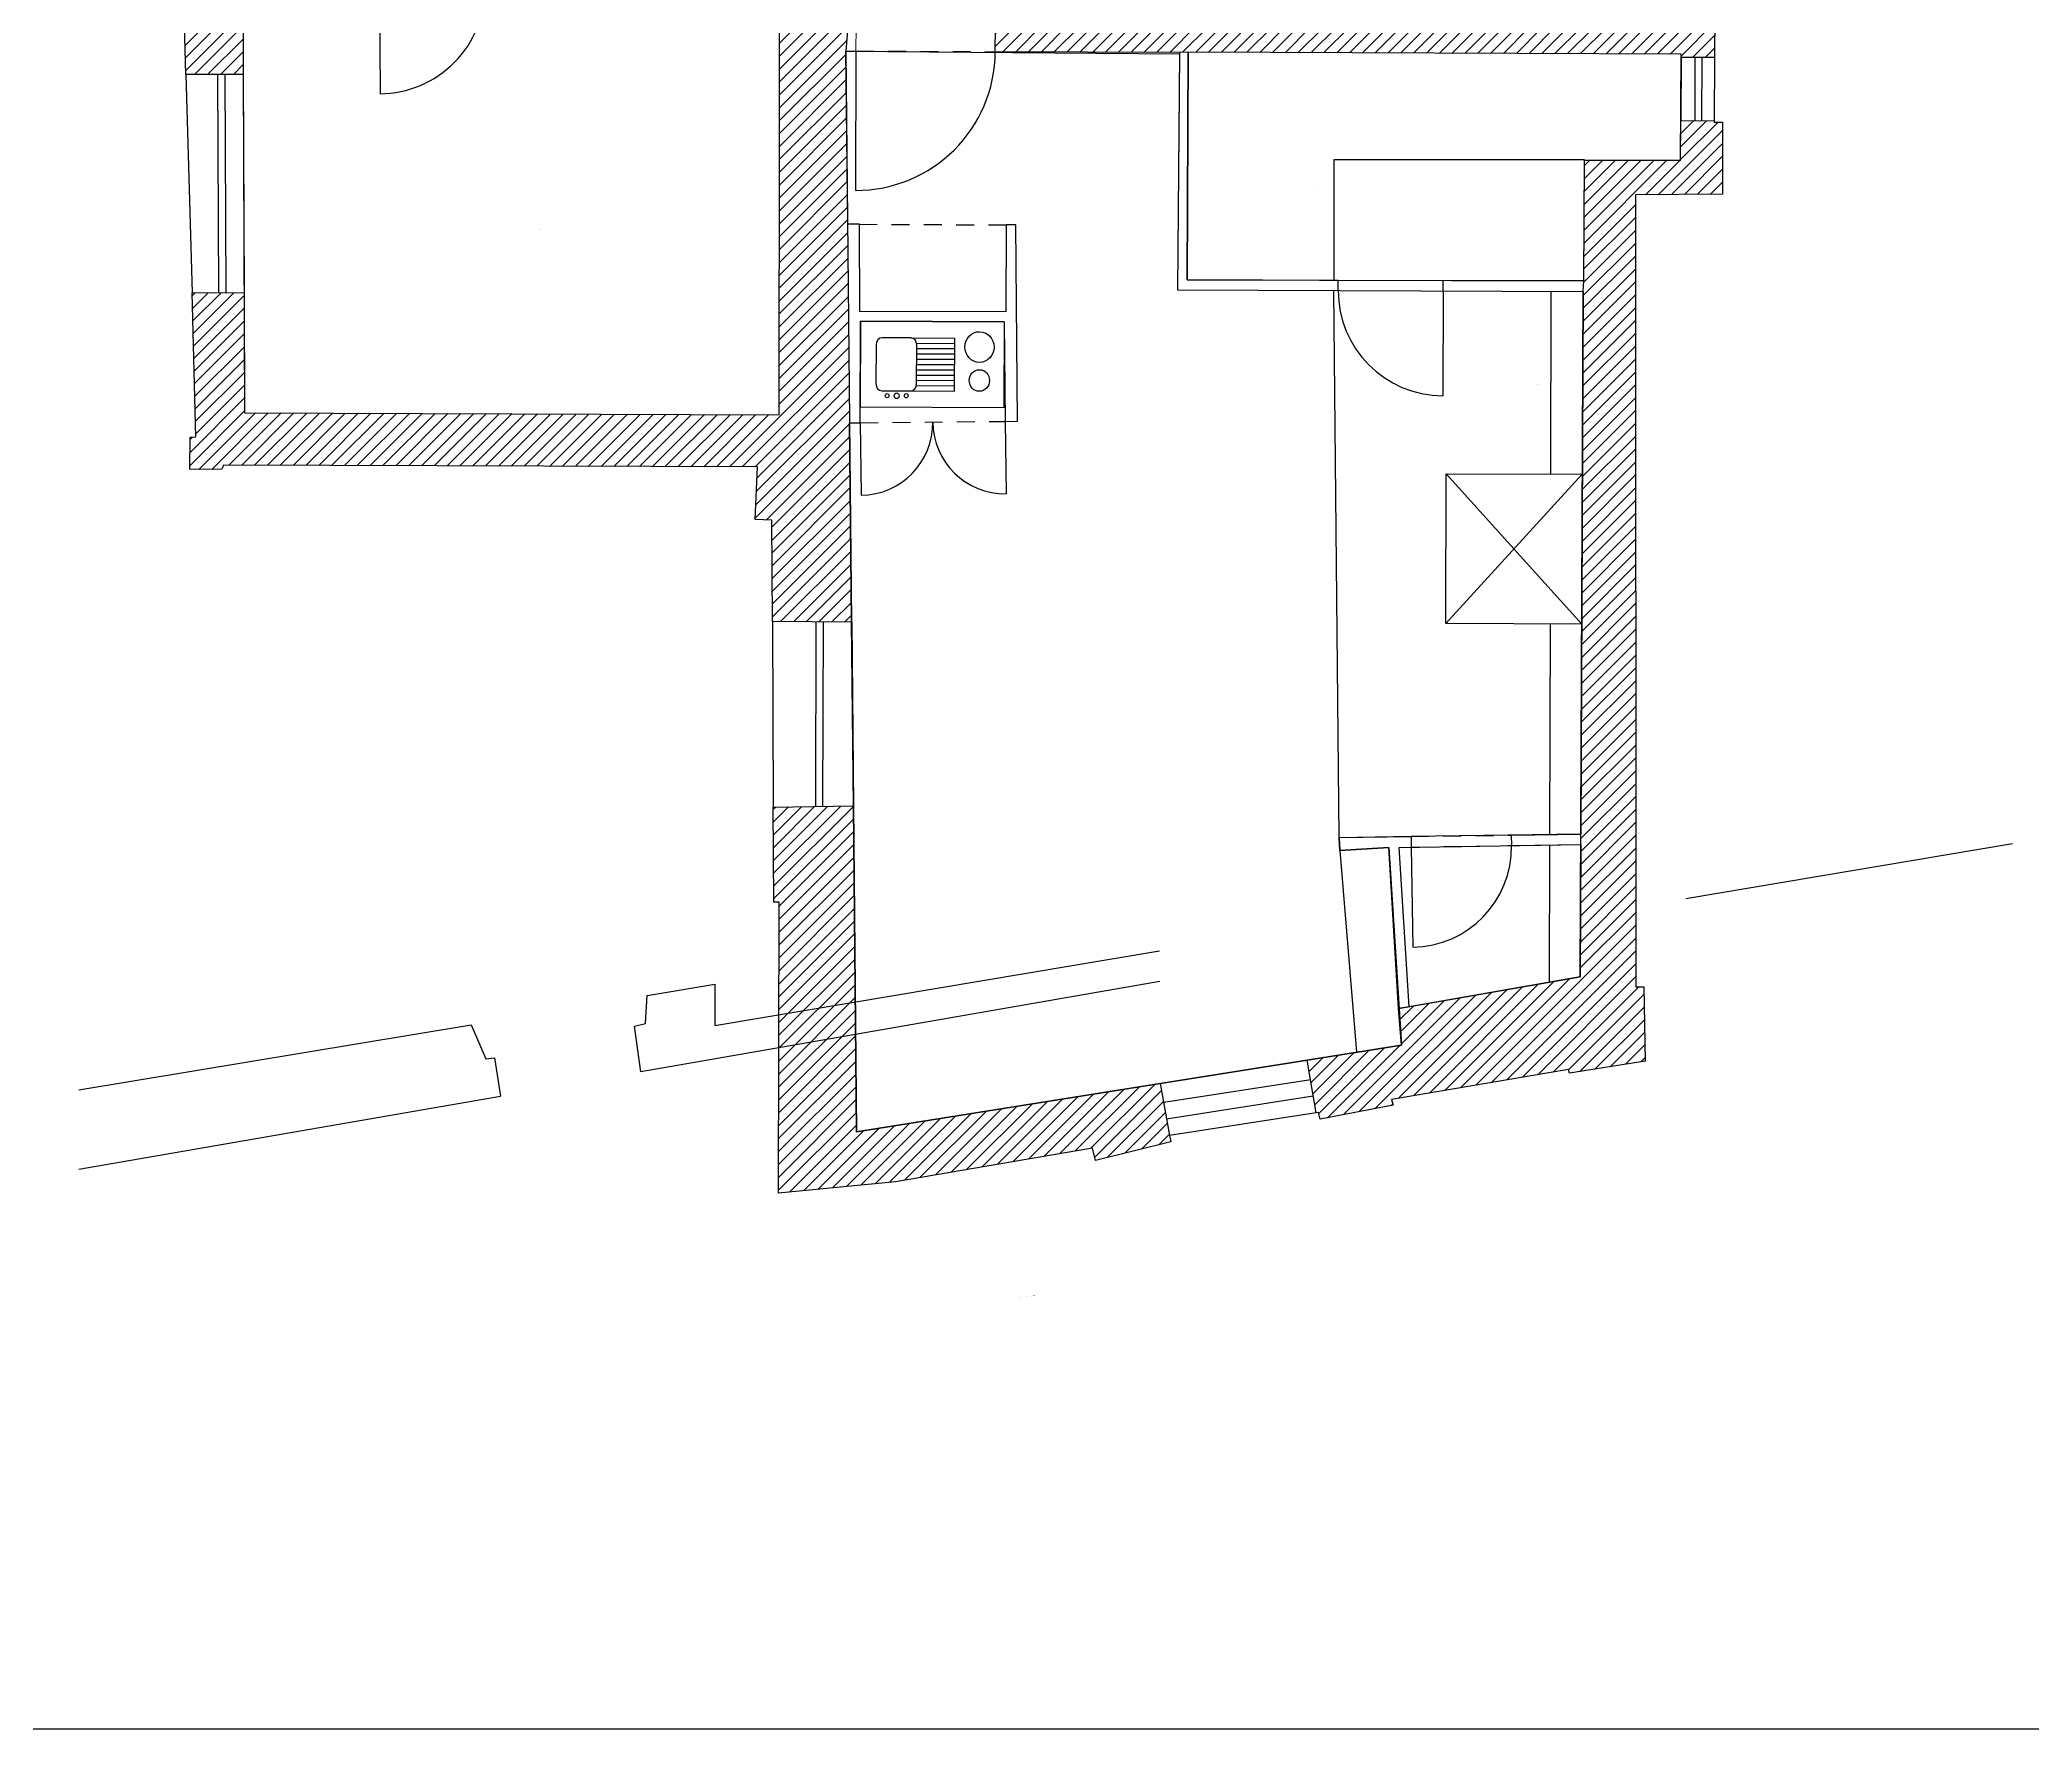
# Model space of a CAD drawing. Header units: metres. Extents: x -228 to 369, y -174 to 385.
# Drawn here: x 13.38 to 27.28, y 0 to 11.78 of the extents above; entities that cross this region are included whole.
import ezdxf
from ezdxf.enums import TextEntityAlignment as Align

# ---------------------------------------------------------------- set-up
doc = ezdxf.new("R2010")
doc.units = ezdxf.units.M
doc.linetypes.add('CACHE', pattern=[9.524999999999999, 6.349999999999999, -3.174999999999999])
doc.linetypes.add('CACHE2', pattern=[0.1875, 0.125, -0.0625])
for name, color, linetype in [('010_mur', 2, 'Continuous'), ('020_cloi', 5, 'Continuous'), ('030_menuiserie', 1, 'Continuous'), ('070_trait-fin', 4, 'Continuous'), ('077_textes-1', 243, 'Continuous'), ('080_plomb-cvc', 225, 'Continuous')]:
    doc.layers.add(name, color=color, linetype=linetype)
doc.layers.add('020_cloisons', color=5, linetype='Continuous', lineweight=5)
doc.layers.add('090_repères-axes', color=230, linetype='Continuous', plot=False)
doc.layers.add('091_surfaces', color=60, linetype='Continuous', plot=False)
doc.styles.add('ARIAL', font='arial.ttf')
doc.styles.add('clem', font='swissc.ttf')
doc.styles.add('GEO_PIE_DES', font='arial.ttf')

# ---------------------------------------------------------------- blocks, each defined once
blk = doc.blocks.new('R+1 Existant')
at = {"layer": '010_mur'}
h = blk.add_hatch(dxfattribs=at)
h.set_pattern_fill('ANSI31', color=4, scale=0.02)
h.set_pattern_definition([(45, (-37.410056702258586, -13.210962721703547), (-0.0449012806, 0.0449012806), [])])
h.paths.add_polyline_path([(-17.28631225777037, 4.0278565000768864), (-17.282853479815998, 4.128279074980965), (-17.27717608338044, 5.551257401747426), (-17.70455903233418, 5.552963934935979), (-17.69576835363147, 4.812707693754055), (-17.642410968028088, 4.813937359137634), (-17.6404976626908, 4.570802296847541), (-17.668624307553358, 4.568750902070022), (-17.66882697908357, 4.349012606968609), (-17.63964852955334, 4.347505398751091), (-17.6447258035756, 4.029287638598616)])
h.paths.add_polyline_path([(-17.05957412333973, 1.8771274251150323), (-17.29159721039719, 1.875311684591288), (-17.28905162326188, 1.2805417610576844), (-17.68780779870009, 1.2788351032997887), (-17.70714248684529, 1.9790322919921892), (-17.683327140288487, 1.9900867948375534), (-17.681770318876257, 2.007921139913378), (-17.651958623097048, 2.032331365320133), (-17.6267048845669, 2.0314876739429018), (-17.63212304246099, 2.2903299615238213), (-17.66173022365761, 2.291040949538583), (-17.66259093492092, 2.5166002555191516), (-17.6302469513872, 2.518252150009794), (-17.63305131444122, 2.814775279305176), (-17.291143156969987, 2.8180088701953347), (-17.29121598585542, 2.799769645827182), (-17.052459340070378, 2.798816295338329)])
h.paths.add_polyline_path([(-17.61804934940392, -1.2474363171556617), (-17.64577849843881, -0.24323743619926996), (-17.28253657386176, -0.24168277785400316), (-17.278949805787228, -1.0797220553111402), (-13.55084236026767, -1.0946083200108843), (-13.5466908650543, 2.9794908102945192), (-13.55150182396322, 3.049825481944717), (-13.549790704806181, 4.93343077992613), (-13.05824894359812, 4.931468063343637), (-13.07149049333897, 1.6152618087122392), (-13.085077358123849, 1.4431773799640357), (-13.045997896383959, -2.5410611844294184), (-13.59832634867958, -2.535954220874264), (-13.6015783745654, -1.827889913133695), (-13.717906037115421, -1.8242684776635725), (-13.702145578346212, -1.4571971529642178), (-17.426757306942118, -1.4448052998274217), (-17.437137987848438, -1.474107712203404), (-17.66001204186021, -1.4746853880511481), (-17.65764940308301, -1.2502126560307807)])
h.paths.add_polyline_path([(-10.893363628236294, -5.757968302533554), (-10.829610028206263, -6.120839350369206), (-10.820030641008234, -6.164803270734993), (-11.345958657534176, -6.295703517895889), (-11.365444964872404, -6.207985536894411), (-12.74038062141157, -6.443215566566215), (-13.555917249561348, -6.522433814381657), (-13.55020196048335, -4.49289993832208), (-13.58933912837496, -4.492743664416777), (-13.59238082385662, -3.830474605765048), (-13.03344231715753, -3.8211305795804953), (-13.01114592332484, -6.094297818841879)])
h.paths.add_polyline_path([(-9.230897761624838, -5.23606986646293), (-7.964160262261538, -5.014469897450182), (-7.945069575965718, -0.23340930804581217), (-7.938551705405951, -0.15919241008174212), (-7.935186705963098, 0.6835360554396179), (-7.26437591957143, 0.680857521147118), (-7.26326825835884, 0.958259503289737), (-7.029752097120291, 0.957327078118106), (-7.0297886571274635, 0.9484639120996867), (-6.972101787750253, 0.947220724378421), (-6.9724095726377335, 0.44597880486500796), (-7.5801400465386894, 0.44105761826911394), (-7.575870283202349, -5.083503872569272), (-7.521769437039074, -5.0837198961971435), (-7.511198155326747, -5.6021617883257555), (-8.039699792075153, -5.685885436515818), (-8.046164502621286, -5.659562593708689), (-9.280028803467975, -5.869339873120335), (-9.270059892454265, -5.909929822356354), (-9.778977584311397, -6.006231421913398), (-9.790303036290751, -5.959217467679119), (-9.8068282447604, -5.9617872909609275), (-9.86801091838759, -5.595129855703124), (-9.210619709623824, -5.490728157987759)])
h.paths.add_polyline_path([(-12.043302765551381, 1.6125394920152032), (-7.260497501372992, 1.5998761321618797), (-7.260620286626182, 1.6935307554685277), (-7.026714037903039, 1.693837415549206), (-7.027936660736559, 1.397439520953049), (-7.261510896220097, 1.3983721795122261), (-7.261414682757204, 1.4224678190564743), (-10.698802952309743, 1.436193246840558), (-10.759548899368857, 1.433891589413688), (-12.04399562404382, 1.4390203606366407)])
h.paths.add_polyline_path([(-7.022889106824586, 2.621107451379357), (-7.024804522529886, 2.1567572308778473), (-7.261227189455566, 2.15644727175968), (-7.2618376717858695, 2.622093099970662)])
h.paths.add_polyline_path([(-7.263390909133486, 3.947511606450862), (-12.051565095104998, 3.9579832735002847), (-12.050967380682303, 4.107674630263499), (-7.263390909133486, 4.111333636758646), (-7.263390909133486, 4.365127333908312), (-7.015693794014187, 4.365452076335785), (-7.018002261555376, 3.805815121909109), (-7.263390909133486, 3.806827334890549)])
h.paths.add_polyline_path([(-9.643212747523613, 12.498732547962282), (-9.765646328713592, 12.498849590627213), (-9.7731454227036, 12.110115172550282), (-7.9785595563106835, 12.088951962718562), (-7.93018076448916, 12.043812177979413), (-7.893882744118127, 10.932679209369963), (-7.901154705533008, 9.229060792621452), (-7.910720042784924, 9.156948811401232), (-7.925115054281269, 5.551870493690803), (-7.010815448928588, 5.548099065137938), (-7.010752239893954, 5.563422699108051), (-6.955629511415863, 5.5605758335063005), (-6.952782119174627, 6.073450435107805), (-7.584127700582867, 6.07864264337797), (-7.547094440292167, 11.989220695322143), (-7.505382920420997, 11.989054141874652), (-7.503020374584484, 12.496570064331753), (-7.69344260129521, 12.500641207154981), (-7.694009453679792, 12.576321055828592), (-7.831363498128303, 12.575130400572812), (-7.835963350128987, 12.511648707437123), (-8.031595619573455, 12.507404099041304), (-8.032625872598038, 12.489204143323294), (-8.145605431948534, 12.490613060111352), (-8.14569724758043, 12.467618891516464), (-8.84038248670866, 12.464849633132543), (-8.843461948097865, 12.485968030805523), (-8.95313553702228, 12.488516867854633), (-8.954244894702532, 12.474802255795222), (-9.642349643714516, 12.482975319251853)])
blk.add_line((-9.157725624406558, -5.223269311219047), (-9.23089776162782, -5.236069866425533))
for points in [[(-17.61804934940392, -1.2474363171556617), (-17.64577849843881, -0.24323743619926996), (-17.28253657386176, -0.24168277785400316), (-17.278949805787228, -1.0797220553111402), (-13.55084236026767, -1.0946083200108843), (-13.5466908650543, 2.9794908102945192), (-13.55150182396322, 3.049825481944717), (-13.549790704806181, 4.93343077992613), (-13.05824894359812, 4.931468063343637), (-13.07149049333897, 1.6152618087122392), (-13.085077358123849, 1.4431773799640357), (-13.045997896383959, -2.5410611844294184), (-13.59832634867958, -2.535954220874264), (-13.6015783745654, -1.827889913133695), (-13.717906037115421, -1.8242684776635725), (-13.702145578346212, -1.4571971529642178), (-17.426757306942118, -1.4448052998274217), (-17.437137987848438, -1.474107712203404), (-17.66001204186021, -1.4746853880511481), (-17.65764940308301, -1.2502126560307807), (-17.61804934940392, -1.2474363171556617)], [(-17.05957412333973, 1.8771274251150323), (-17.29159721039719, 1.875311684591288), (-17.28905162326188, 1.2805417610576844), (-17.68780779870009, 1.2788351032997887), (-17.70714248684529, 1.9790322919921892), (-17.683327140288487, 1.9900867948375534), (-17.681770318876257, 2.007921139913378), (-17.651958623097048, 2.032331365320133), (-17.6267048845669, 2.0314876739429018), (-17.63212304246099, 2.2903299615238213), (-17.66173022365761, 2.291040949538583), (-17.66259093492092, 2.5166002555191516), (-17.6302469513872, 2.518252150009794), (-17.63305131444122, 2.814775279305176), (-17.291143156969987, 2.8180088701953347), (-17.29121598585542, 2.799769645827182), (-17.052459340070378, 2.798816295338329), (-17.05957412333973, 1.8771274251150323)], [(-12.043302765551381, 1.6125394920152032), (-7.260497501372992, 1.5998761321618797), (-7.260620286626182, 1.6935307554685277), (-7.026714037903039, 1.693837415549206), (-7.027936660736559, 1.397439520953049), (-7.261510896220097, 1.3983721795122261), (-7.261414682757204, 1.4224678190564743), (-10.698802952309743, 1.436193246840558), (-10.759548899368857, 1.433891589413688), (-12.04399562404382, 1.4390203606366407), (-12.043302765712397, 1.6125394921834233)], [(-9.230897761624838, -5.23606986646293), (-7.964160262261538, -5.014469897450182), (-7.945069575965718, -0.23340930804581217), (-7.938551705405951, -0.15919241008174212), (-7.935186705963098, 0.6835360554396179), (-7.26437591957143, 0.680857521147118), (-7.26326825835884, 0.958259503289737), (-7.029752097120291, 0.957327078118106), (-7.0297886571274635, 0.9484639120996867), (-6.972101787750253, 0.947220724378421), (-6.9724095726377335, 0.44597880486500796), (-7.5801400465386894, 0.44105761826911394), (-7.575870283202349, -5.083503872569272), (-7.521769437039074, -5.0837198961971435), (-7.511198155326747, -5.6021617883257555), (-8.039699792075153, -5.685885436515818), (-8.046164502621286, -5.659562593708689), (-9.280028803467975, -5.869339873120335), (-9.270059892454265, -5.909929822356354), (-9.778977584311397, -6.006231421913398), (-9.790303036290751, -5.959217467679119), (-9.8068282447604, -5.9617872909609275), (-9.86801091838759, -5.595129855703124), (-9.210619709623824, -5.490728157987759), (-9.230897761624838, -5.23606986646293)]]:
    blk.add_lwpolyline(points, dxfattribs=at)
blk.add_lwpolyline([(-10.893363628236294, -5.757968302533554), (-10.829610028206263, -6.120839350369206), (-10.820030641008234, -6.164803270734993), (-11.345958657534176, -6.295703517895889), (-11.365444964872404, -6.207985536894411), (-12.74038062141157, -6.443215566566215), (-13.555917249561348, -6.522433814381657), (-13.55020196048335, -4.49289993832208), (-13.58933912837496, -4.492743664416777), (-13.59238082385662, -3.830474605765048), (-13.03344231715753, -3.8211305795804953), (-13.01114592332484, -6.094297818841879)], close=True, dxfattribs=at)
at = {"layer": '020_cloi'}
for p, q in [((-10.759548899368857, 1.433891589413688), (-10.772991655203624, -0.2221174673634232)), ((-12.9918760516743, 0.23493780192104086), (-13.07297665940674, 0.23526163503018283)), ((-12.98791161132332, -0.37250395866489305), (-12.9918760516743, 0.23493780192104086)), ((-11.968634911700974, 0.2308520195697199), (-11.971060312993469, -0.3765642265515641)), ((-11.900680828662553, 0.23058067912177593), (-11.968634911700974, 0.2308520195697199)), ((-11.888683604071884, -1.1386541724432027), (-11.900680828662553, 0.23058067912177593)), ((-10.772991655203624, -0.2221174673634232), (-7.945069575965718, -0.23340930804581217)), ((-9.65203683718737, -0.2265934185538212), (-9.651757331005173, -0.15659397676878206)), ((-8.920478836475922, -0.2295145160832912), (-8.920199328976851, -0.15951507432691914)), ((-11.971060312993469, -0.3765642265515641), (-12.98791161132332, -0.37250395866489305)), ((-12.985898278500208, -1.1496458851017817), (-12.98306782066163, -0.44078746679326297)), ((-11.981066347530613, -0.444788440571283), (-11.974106743393168, -1.1395099273085363)), ((-13.05909553985653, -1.1503791637443648), (-12.985898278500208, -1.1496458851017817)), ((-11.974106743393168, -1.1395099273085363), (-11.888683604071884, -1.1386541724432027)), ((-8.445850685183649, -4.025308747804665), (-7.960181525551706, -4.018037523794919)), ((-8.445850684832877, -4.025308746824448), (-8.444658796291295, -4.0981462955771715)), ((-9.645625870146068, -4.043271251511033), (-9.144342755511788, -4.0357662622813955)), ((-9.640933579197627, -4.133096523264248), (-9.645625870146068, -4.043271251511033)), ((-9.299969641153693, -4.112142309149203), (-9.640933579197627, -4.133096523264248)), ((-9.23089776162782, -5.236069866425533), (-9.299969641153693, -4.112142309149203)), ((-9.157725624245613, -5.223269311387267), (-9.226092222501139, -4.110817987331247)), ((-9.226085136599322, -4.110933287864755), (-9.143134958433183, -4.109575919551425)), ((-9.144342755540674, -4.035766263598198), (-9.143134958755144, -4.1095759192149846)), ((-8.444658796452313, -4.098146295408951), (-7.9604697626212495, -4.090223192028935))]:
    blk.add_line(p, q, dxfattribs=at)
at = {"layer": '020_cloi', "linetype": 'CACHE'}
for p, q in [((-10.705146107457004, -0.15238782909596904), (-10.698802952309743, 1.436193246840558)), ((-9.651757331005173, -0.15659397676878206), (-10.705146107457004, -0.15238782909596904)), ((-7.938551705405951, -0.15919241008174212), (-9.651757331005173, -0.15659397676878206))]:
    blk.add_line(p, q, dxfattribs=at)
at = {"layer": '020_cloisons'}
for p, q in [((-13.015657160618389, 1.44290018668049), (-13.01520119594457, 1.6151127730260493)), ((-13.085077358123849, 1.4431773799640357), (-13.015657160457371, 1.44290018651227))]:
    blk.add_line(p, q, dxfattribs=at)
at = {"layer": '030_menuiserie'}
for p, q in [((-16.339945615478168, 1.882759015434567), (-16.3341749884604, 1.14536340635037)), ((-13.01565715965244, 1.4429001856711698), (-13.01953698352601, 0.47123865002256893)), ((-7.1651527350286415, 1.3979874223272781), (-7.165617980773931, 0.9578695882055039)), ((-7.117345275858497, 1.397796528032341), (-7.1191026374535795, 0.957683852478076)), ((-17.4583239451933, -0.24243513888912305), (-17.46483899501519, 1.2797893994142941)), ((-17.40832440337148, -0.24222114325995814), (-17.414839453193448, 1.280003395043459)), ((-8.920478833549312, -0.2295145177941602), (-8.923399931297427, -0.9610725209710655)), ((-12.98589827747648, -1.1496458834774967), (-12.97903815075693, -1.6555205207871042)), ((-11.974106742530457, -1.1395099255160313), (-11.96903876170658, -1.6454056915473485)), ((-7.950161307150665, -1.5085795717120347), (-7.954333788929908, -2.553533469565445)), ((-7.950161307150665, -1.5085795717120347), (-7.954333788929908, -2.553533469565445)), ((-13.29580485530732, -3.8245613180979854), (-13.29273460831606, -2.539122683438036)), ((-13.24580499775195, -3.824680741628544), (-13.242734750760679, -2.5392421069687403)), ((-9.143134958726186, -4.109575917898184), (-9.131705335761325, -4.80805208100588)), ((-10.8680724323681, -5.888970644663203), (-9.844341940003032, -5.729408571298409)), ((-10.85018904192275, -6.003708262718865), (-9.826458549557682, -5.844146189354069))]:
    blk.add_line(p, q, dxfattribs=at)
at = {"layer": '030_menuiserie', "linetype": 'CACHE', "ltscale": 5}
for p, q in [((-8.902718042345914, -2.5497465887681754), (-8.89854556107839, -1.5047926917270524)), ((-8.89854556107839, -1.5047926917270524), (-7.950161307150665, -1.5085795717120347)), ((-7.954333788929908, -2.553533469565445), (-8.902718042345914, -2.5497465887681754))]:
    blk.add_line(p, q, dxfattribs=at)
at = {"layer": '030_menuiserie'}
for centre, radius, start, end in [((-16.339945615478168, 1.882759015434567), 0.7374181882651298, -89.55163031621127, 0.44836969212657224), ((-13.01565715965244, 1.4429001856711698), 0.971669281752768, -90.22877960928454, -0.22877961011820297), ((-8.920478833549312, -0.2295145177941602), 0.7315638348284518, 179.7712202398032, -90.22877977020208), ((-12.98589827747648, -1.1496458834774967), 0.5059211502717605, -89.2230639958941, 0.7769359565770668), ((-11.974106742530457, -1.1395099255160313), 0.5059211502717604, -179.42603945933814, -89.42603946851014), ((-9.143134958726186, -4.109575917898184), 0.6985696722413731, -89.06251529649107, 0.9374847026750339)]:
    blk.add_arc(centre, radius, start, end, dxfattribs=at)
at = {"layer": '070_trait-fin', "linetype": 'CACHE2'}
for p, q in [((-13.015657160618389, 1.44290018668049), (-12.043995623345362, 1.4390203617833324)), ((-12.9918760516743, 0.23493780192104086), (-11.96863491205182, 0.230852018589212)), ((-12.985898279144129, -1.1496458844290465), (-11.974106742237382, -1.139509927169129)), ((-9.144342754838908, -4.035766261637473), (-8.445850684832877, -4.025308746824448)), ((-9.143134958082264, -4.109575918571063), (-8.444658796291295, -4.0981462955771715))]:
    blk.add_line(p, q, dxfattribs=at)
at = {"layer": '070_trait-fin', "linetype": 'CACHE'}
for p, q in [((-7.261510896220097, 1.3983721795122261), (-7.26326825835884, 0.958259503289737)), ((-9.645625870146068, -4.043271251511033), (-9.682122275038383, -0.22647328868130012)), ((-9.640933579197627, -4.133096523264248), (-9.524232968299874, -5.540533747429144))]:
    blk.add_line(p, q, dxfattribs=at)
at = {"layer": '070_trait-fin'}
for p, q in [((-8.169724530379645, -1.5077028601132043), (-8.166101756325116, -0.23252672998758506)), ((-8.176865605231397, -4.021281621613598), (-8.172693257211831, -2.5526615643926194)), ((-8.1797944218072, -5.052192411552243), (-8.1770715378752, -4.0937675891607075))]:
    blk.add_line(p, q, dxfattribs=at)
at = {"layer": '070_trait-fin', "linetype": 'CACHE', "ltscale": 5}
blk.add_line((-8.89854556107839, -1.5047926917270524), (-7.954333788929908, -2.553533469565445), dxfattribs=at)
at = {"layer": '070_trait-fin'}
for points in [[(-7.0278975501209775, 1.3974393647849501), (-7.029654910870994, 0.9573266900556341)], [(-17.68780779870009, 1.2788351032997887), (-17.64577849843881, -0.24323743619926996)], [(-17.28905162326188, 1.2805417610576844), (-17.28253657386176, -0.24168277785414904)], [(-13.59832634867958, -2.535954220874264), (-13.59238082385662, -3.830474605765048)], [(-13.04516384268598, -2.5410688962932912), (-13.032340582348588, -3.8211121613846633)], [(-10.893363628236294, -5.757968302533554), (-9.86801091838759, -5.595129855703124)], [(-9.8068282447604, -5.9617872909609275), (-10.829610028206263, -6.120839350369206)]]:
    blk.add_lwpolyline(points, dxfattribs=at)
at = {"layer": '070_trait-fin', "linetype": 'CACHE'}
blk.add_lwpolyline([(-7.935186705963098, 0.6835360554396179), (-9.682122275038383, 0.6835360554396179), (-9.683396434507923, -0.15654598947566)], dxfattribs=at)
at = {"layer": '070_trait-fin', "linetype": 'CACHE', "ltscale": 5}
blk.add_lwpolyline([(-8.902718042345914, -2.5497465887681754), (-7.950161307187736, -1.5085795717118868)], dxfattribs=at)
at = {"layer": '080_plomb-cvc', "ltscale": 0.5}
for p, q in [((-12.9830678209836, -0.440787466456823), (-12.9854686390523, -1.0407743588945597)), ((-11.981066348145724, -0.4447884385817451), (-12.9830678209836, -0.440787466456823)), ((-11.981066348145724, -0.4447884385817451), (-11.983462780785596, -1.0447753483556155)), ((-12.87517648737685, -0.6062129956326683), (-12.8762541823689, -0.8762108445487685)), ((-12.632825817632584, -0.5571797824656824), (-12.83322686886288, -0.5563800118482322)), ((-12.632825817632584, -0.5571797824656824), (-12.325628986646299, -0.5584057594821206)), ((-12.592659658558805, -0.5943403745870456), (-12.325776670432498, -0.595405464582873)), ((-12.592353876139642, -0.8773438484032522), (-12.59127618114766, -0.607345999487152)), ((-12.591519660317973, -0.6683455131840311), (-12.326072038999664, -0.6694048750917135)), ((-12.591371975698094, -0.6313458076075767), (-12.32592435437964, -0.632405169515405)), ((-12.327105828165186, -0.9284028120554286), (-12.325628986646299, -0.5584057594821206)), ((-12.592110397130272, -0.816344334538153), (-12.326662775139084, -0.8174036958019133)), ((-12.591962712510322, -0.7793446289616986), (-12.326515091191942, -0.7804039908695268)), ((-12.591815028724195, -0.7423449238610921), (-12.326367407405742, -0.7434042857689201)), ((-12.591667344104172, -0.7053452182846377), (-12.32621972278579, -0.7064045801924659)), ((-12.83470371038176, -0.9263770644215402), (-12.634302659151473, -0.9271768350388448)), ((-12.634302659151473, -0.9271768350388448), (-12.327105828165186, -0.9284028120554286)), ((-12.593841131671544, -0.890338016483147), (-12.326958143545236, -0.8914031064789742)), ((-12.592258081077416, -0.8533440394705395), (-12.326810459598091, -0.8544034015465879)), ((-11.983462780785596, -1.0447753483556155), (-12.9854686390523, -1.0407743588945597))]:
    blk.add_line(p, q, dxfattribs=at)
at = {"layer": '080_plomb-cvc'}
blk.add_line((-12.98306782066163, -0.44078746679326297), (-11.981066347530613, -0.444788440571283), dxfattribs=at)
at = {"layer": '080_plomb-cvc', "ltscale": 0.5}
for centre, major_axis, ratio in [((-12.153717673422108, -0.621001052370266), (-0.000427002911547964, -0.1069378580738864), 0.9505980855892572), ((-12.154915085255817, -0.8547064802316892), (0.000300115537129859, 0.07516081860599108), 0.9391760647523582), ((-12.79829067642455, -0.9603336526268687), (-5.9892380109184e-05, -0.01499988071305133), 0.8350075281818725), ((-12.73149060463209, -0.9606002422090388), (-7.9854462078969e-05, -0.0199998405278143), 0.8350075457858231), ((-12.66469053232784, -0.960866830978921), (-5.9892206624171e-05, -0.01499988071374405), 0.8350075389589141)]:
    blk.add_ellipse(centre, major_axis=major_axis, ratio=ratio, dxfattribs=at)
for centre, major_axis, ratio, start_param, end_param in [((-12.833426442206799, -0.606379613592726), (-0.000199648698083232, -0.0499996016305626), 0.835007549349232, 3.141594927713963, 4.712390435505629), ((-12.63302539097651, -0.6071793842100308), (-0.000199646849652819, -0.04999960145098012), 0.835007555383154, 1.570798096798285, 3.14159441420488), ((-12.834504137198849, -0.8763774625089719), (-0.000199649666853765, -0.049999601607298126), 0.8350075558934859, 4.712390981787735, 1.8319488062e-06), ((-12.634103085807547, -0.8771772332943512), (-0.000199646941115701, -0.04999960145061498), 0.8350075387449373, 1.7628058486e-06, 1.570798088744561)]:
    blk.add_ellipse(centre, major_axis=major_axis, ratio=ratio, start_param=start_param, end_param=end_param, dxfattribs=at)
at = {"layer": '091_surfaces'}
for points in [[(-13.5466908650543, 2.9794908102945192), (-14.47081612945429, 2.9831808251816248), (-14.475151822803848, 1.897352313769661), (-17.05957412333973, 1.8771274251150323), (-17.29159721039719, 1.875311684591288), (-17.278949805787228, -1.0797220553111402), (-13.55084236026767, -1.0946083200108843)], [(-7.261414682757204, 1.4224678190564743), (-10.698802952309743, 1.436193246840558), (-10.705146107457004, -0.15238782909596904), (-7.938551705405951, -0.15919241008174212), (-7.935190074965444, 0.682692324489035), (-7.264368593234106, 0.682692324489035)], [(-7.964160262261538, -5.014469897450182), (-9.157725624245613, -5.223269311387267), (-9.226085136613332, -4.1109332878649845), (-7.9604697623016865, -4.090223192023705)]]:
    blk.add_lwpolyline(points, close=True, dxfattribs=at)
blk.add_lwpolyline([(-13.085077358123849, 1.4431773799640357), (-10.759626756514349, 1.4243003910277046), (-10.772991655203624, -0.2221174673634232), (-7.945069575965718, -0.23340930804581217), (-7.960181526266766, -4.018037523805625), (-9.144342755511788, -4.0357662622813955), (-9.645559987534034, -4.044532452829296), (-9.64012028274794, -4.1330465414742585), (-9.299969641153693, -4.112142309149203), (-9.210619709623824, -5.490728157987759), (-13.01114592332484, -6.094297818841879), (-13.032340582348588, -3.8211121613846633), (-13.045997896383959, -2.5410611844294184), (-13.059487277895348, -1.1528997746996175), (-12.98582383158217, -1.1496451393042753), (-12.983067820984939, -0.4407874667919722), (-11.981066347976066, -0.44478839610532117), (-11.974106742530457, -1.1395099255160313), (-11.888683604071884, -1.1386541724432027), (-11.900680828662553, 0.23058067912177593), (-11.968688440778875, 0.2308522323284501), (-11.971060312993469, -0.3765642265515641), (-12.98791161132332, -0.37250395866489305), (-12.9918760516743, 0.23493780192104086), (-13.07297665940674, 0.23526163503018283), (-13.085077358123849, 1.4431773799640357)], dxfattribs=at)
at = {"extrusion": (-0.12217634921567509, 0.30724237354283773, 0.9437558283751645), "style": 'GEO_PIE_DES', "oblique": 358.66018093801233, "width": 0.8538249697378704}
blk.add_text('Rue                     Paul                  Démange', height=0.004227, rotation=167.40284542431823, dxfattribs=at).set_placement((13.66121621730209, -2.498925073082396, -14.283429610955055), align=Align.MIDDLE_CENTER)
at = {"layer": '020_cloi', "style": 'ARIAL', "oblique": 359.9999998407581, "width": 0.835007552539414, "flags": 8}
blk.add_attdef('TYPE', (-11.917892430111934, -1.2731344761350194), '', height=0.049999999867069274, rotation=179.7712203090072, dxfattribs=at)
at = {"layer": '077_textes-1', "style": 'clem'}
for s, p in [('Chambre', (-15.23151694718079, 0.7123650280105358)), ('12  m²', (-15.226838427123068, 0.5461443182814398)), ("Salle d'eau", (-9.796715777161625, 0.4794311031656979)), ('Z: 203.79m', (-15.228626479510421, 0.3710678433539578)), ('5  m²', (-9.790029889829711, 0.28414848646134483)), ('hsp : 2.62m', (-15.230414531897768, 0.1959913684264747)), ('Séjour', (-11.226302532034097, -2.639327090135921)), ('30 m²', (-11.221624011976383, -2.8055477998650162)), ('Z: 204.40m', (-11.22341206436373, -2.980624274792499)), ('hsp : 2.44m', (-11.225200116751076, -3.155700749719981)), ('Réserve', (-8.91776146476408, -4.400672775462882)), ('1  m²', (-8.913082944706366, -4.566893485191978)), ('Z: 204.41m', (-8.914870997093713, -4.741969960119459))]:
    blk.add_text(s, height=0.0012, dxfattribs=at).set_placement(p)
blk.add_text('Pl', height=0.0012, dxfattribs=at).set_placement((-12.488025084647925, -0.09733873592675124), align=Align.MIDDLE_CENTER)
for s, p in [('H<1.80', (-8.262746373140509, -0.881742312825809)), ('Velux', (-8.44443706661612, -2.0290392843264273)), ('Velux', (-8.44443706661612, -2.0290392843264273))]:
    blk.add_text(s, height=0.0012, rotation=90, dxfattribs=at).set_placement(p, align=Align.MIDDLE_CENTER)

msp = doc.modelspace()

# ---------------------------------------------------------------- linework, layer by layer
at = {"layer": '010_mur'}
msp.add_line((27.141290857979552, 6.174729028824366), (24.86179595720889, 5.791874636650753), dxfattribs=at)
for points in [[(17.57515495779193, 4.584654610501893), (17.52898185612834, 4.904322123872408), (17.607210692187913, 4.9209846082798325), (17.61912026765025, 5.117622990953096), (18.09129085797955, 5.1959305750288305), (18.09129085797955, 4.908230650013138), (21.191290857979553, 5.428893633438566)], [(21.19412741067084, 5.21384352034438), (17.57515495779193, 4.584654610501893)], [(13.655780214091902, 4.46031906281627), (16.39009171726382, 4.91379357312835), (16.492389987727762, 4.675937346564895), (16.553732432147623, 4.681819789754519), (16.59538067581332, 4.416314500915178)], [(13.65578022212086, 3.905240147928628), (16.595380683842283, 4.41631450231108)]]:
    msp.add_lwpolyline(points, dxfattribs=at)
at = {"layer": '090_repères-axes'}
msp.add_lwpolyline([(3.597122599785507e-14, 35), (50.000000000000085, 35), (50.000000000000085, 0), (3.597122599785507e-14, 0)], close=True, dxfattribs=at)

# ---------------------------------------------------------------- block references
at = {"layer": '020_cloi'}
msp.add_blockref('R+1 Existant', (32.090032618538174, 10.261591945601252), dxfattribs=at)

doc.saveas('drawing.dxf')
